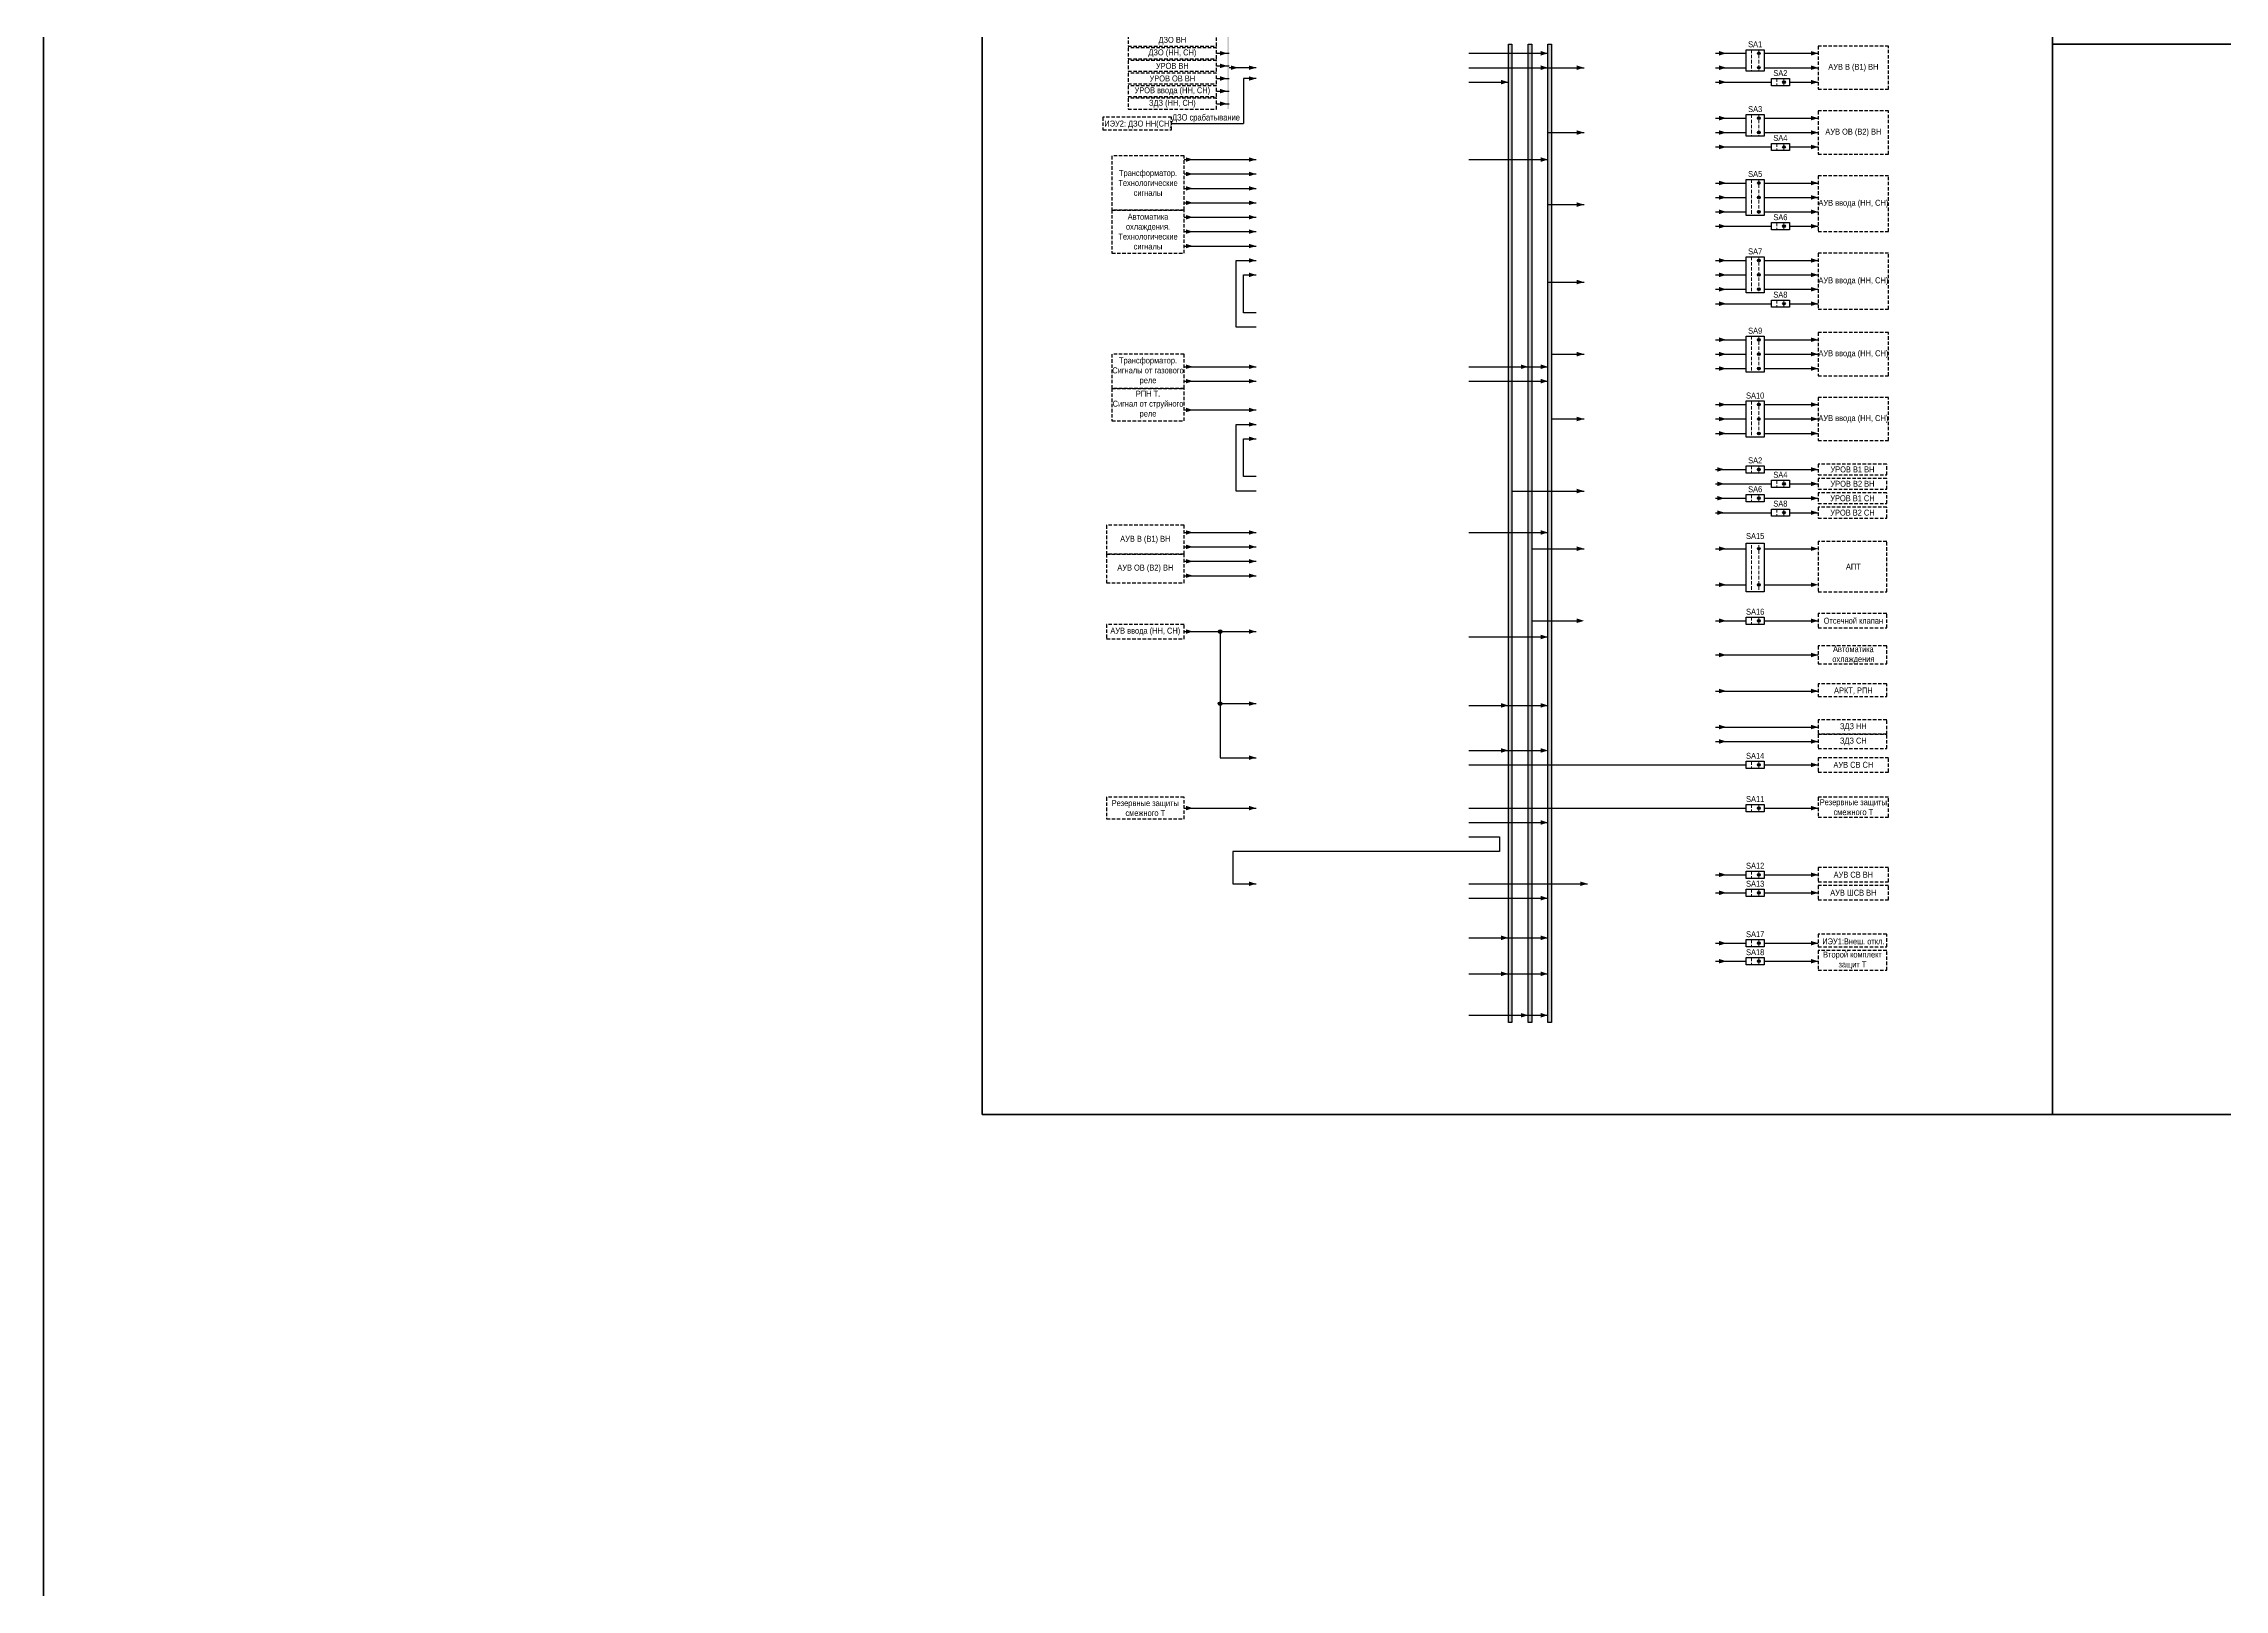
# Model space of a CAD drawing. Header units: millimetres. Extents: x 25558 to 49929, y 1902 to 19390.
# Drawn here: x 25558 to 26768, y 16881 to 17739 of the extents above; entities that cross this region are included whole.
import ezdxf

# ---------------------------------------------------------------- set-up
doc = ezdxf.new("R2010")
doc.units = ezdxf.units.MM
doc.linetypes.add('штриховая2', pattern=[9.525, 6.35, -3.175])
for name, color, linetype, lineweight in [('Основная', 7, 'Continuous', 30), ('Отключение_включение', 1, 'Continuous', 30), ('Тонкая', 7, 'Continuous', 5), ('Цепи внешние', 84, 'Continuous', 30), ('Цепи внутренние', 5, 'Continuous', 30), ('Штриховая', 7, 'штриховая2', 20)]:
    doc.layers.add(name, color=color, linetype=linetype, lineweight=lineweight)
doc.styles.add('Narrow', font='ARIALN.TTF')

msp = doc.modelspace()

# ---------------------------------------------------------------- hatches: boundary and pattern name
h = msp.add_hatch(color=1)
h.dxf.hatch_style = 1
h.paths.add_polyline_path([(26215, 17703), (26216, 17703), (26216, 17751), (26215, 17751)])
at = {"layer": 'Отключение_включение'}
h = msp.add_hatch(color=256, dxfattribs=at)
h.dxf.hatch_style = 1
h.paths.add_polyline_path([(26395, 17739), (26393, 17739), (26393, 17196), (26395, 17196)])
at = {"layer": 'Тонкая', "lineweight": 25, "ltscale": 0.25}
h = msp.add_hatch(color=256, dxfattribs=at)
edge = h.paths.add_edge_path()
edge.add_arc((26510, 17734), 0.75, 0, 360)
h = msp.add_hatch(color=256, dxfattribs=at)
edge = h.paths.add_edge_path()
edge.add_arc((26510, 17726), 0.75, 0, 360)
h = msp.add_hatch(color=256, dxfattribs=at)
edge = h.paths.add_edge_path()
edge.add_arc((26524, 17718), 0.75, 0, 360)
h = msp.add_hatch(color=256, dxfattribs=at)
edge = h.paths.add_edge_path()
edge.add_arc((26510, 17698), 0.75, 0, 360)
h = msp.add_hatch(color=256, dxfattribs=at)
edge = h.paths.add_edge_path()
edge.add_arc((26510, 17690), 0.75, 0, 360)
h = msp.add_hatch(color=256, dxfattribs=at)
edge = h.paths.add_edge_path()
edge.add_arc((26524, 17682), 0.75, 0, 360)
h = msp.add_hatch(color=256, dxfattribs=at)
edge = h.paths.add_edge_path()
edge.add_arc((26510, 17662), 0.75, 0, 360)
h = msp.add_hatch(color=256, dxfattribs=at)
edge = h.paths.add_edge_path()
edge.add_arc((26510, 17654), 0.75, 0, 360)
h = msp.add_hatch(color=256, dxfattribs=at)
edge = h.paths.add_edge_path()
edge.add_arc((26510, 17646), 0.75, 0, 360)
h = msp.add_hatch(color=256, dxfattribs=at)
edge = h.paths.add_edge_path()
edge.add_arc((26524, 17638), 0.75, 0, 360)
h = msp.add_hatch(color=256, dxfattribs=at)
edge = h.paths.add_edge_path()
edge.add_arc((26510, 17619), 0.75, 0, 360)
h = msp.add_hatch(color=256, dxfattribs=at)
edge = h.paths.add_edge_path()
edge.add_arc((26510, 17611), 0.75, 0, 360)
h = msp.add_hatch(color=256, dxfattribs=at)
edge = h.paths.add_edge_path()
edge.add_arc((26510, 17603), 0.75, 0, 360)
h = msp.add_hatch(color=256, dxfattribs=at)
edge = h.paths.add_edge_path()
edge.add_arc((26524, 17595), 0.75, 0, 360)
h = msp.add_hatch(color=256, dxfattribs=at)
edge = h.paths.add_edge_path()
edge.add_arc((26510, 17575), 0.75, 0, 360)
h = msp.add_hatch(color=256, dxfattribs=at)
edge = h.paths.add_edge_path()
edge.add_arc((26510, 17567), 0.75, 0, 360)
h = msp.add_hatch(color=256, dxfattribs=at)
edge = h.paths.add_edge_path()
edge.add_arc((26510, 17559), 0.75, 0, 360)
h = msp.add_hatch(color=256, dxfattribs=at)
edge = h.paths.add_edge_path()
edge.add_arc((26510, 17539), 0.75, 0, 360)
h = msp.add_hatch(color=256, dxfattribs=at)
edge = h.paths.add_edge_path()
edge.add_arc((26510, 17531), 0.75, 0, 360)
h = msp.add_hatch(color=256, dxfattribs=at)
edge = h.paths.add_edge_path()
edge.add_arc((26510, 17523), 0.75, 0, 360)
h = msp.add_hatch(color=256, dxfattribs=at)
edge = h.paths.add_edge_path()
edge.add_arc((26510, 17503), 0.75, 0, 360)
h = msp.add_hatch(color=256, dxfattribs=at)
edge = h.paths.add_edge_path()
edge.add_arc((26524, 17495), 0.75, 0, 360)
h = msp.add_hatch(color=256, dxfattribs=at)
edge = h.paths.add_edge_path()
edge.add_arc((26510, 17487), 0.75, 0, 360)
h = msp.add_hatch(color=256, dxfattribs=at)
edge = h.paths.add_edge_path()
edge.add_arc((26524, 17479), 0.75, 0, 360)
h = msp.add_hatch(color=256, dxfattribs=at)
edge = h.paths.add_edge_path()
edge.add_arc((26510, 17459), 0.75, 0, 360)
h = msp.add_hatch(color=256, dxfattribs=at)
edge = h.paths.add_edge_path()
edge.add_arc((26510, 17439), 0.75, 0, 360)
h = msp.add_hatch(color=256, dxfattribs=at)
edge = h.paths.add_edge_path()
edge.add_arc((26510, 17419), 0.75, 0, 360)
h = msp.add_hatch(color=256, dxfattribs=at)
edge = h.paths.add_edge_path()
edge.add_arc((26510, 17339), 0.75, 0, 360)
h = msp.add_hatch(color=256, dxfattribs=at)
edge = h.paths.add_edge_path()
edge.add_arc((26510, 17315), 0.75, 0, 360)
h = msp.add_hatch(color=256, dxfattribs=at)
edge = h.paths.add_edge_path()
edge.add_arc((26510, 17278), 0.75, 0, 360)
h = msp.add_hatch(color=256, dxfattribs=at)
edge = h.paths.add_edge_path()
edge.add_arc((26510, 17268), 0.75, 0, 360)
h = msp.add_hatch(color=256, dxfattribs=at)
edge = h.paths.add_edge_path()
edge.add_arc((26510, 17240), 0.75, 0, 360)
h = msp.add_hatch(color=256, dxfattribs=at)
edge = h.paths.add_edge_path()
edge.add_arc((26510, 17230), 0.75, 0, 360)
at = {"layer": 'Цепи внешние', "ltscale": 0.3}
h = msp.add_hatch(color=256, dxfattribs=at)
h.dxf.hatch_style = 1
h.paths.add_polyline_path([(26212, 17413, 1), (26210, 17413, 1)])
h = msp.add_hatch(color=256, dxfattribs=at)
h.dxf.hatch_style = 1
h.paths.add_polyline_path([(26212, 17373, 1), (26210, 17373, 1)])
at = {"layer": 'Цепи внутренние', "ltscale": 0.3}
h = msp.add_hatch(color=256, dxfattribs=at)
h.dxf.hatch_style = 1
h.paths.add_polyline_path([(26373, 17739), (26371, 17739), (26371, 17196), (26373, 17196)])
h = msp.add_hatch(color=256, dxfattribs=at)
h.dxf.hatch_style = 1
h.paths.add_polyline_path([(26384, 17739), (26382, 17739), (26382, 17196), (26384, 17196)])

# ---------------------------------------------------------------- linework, layer by layer
at = {"layer": 'Основная'}
for points in [[(26503, 17736), (26513, 17736), (26513, 17724), (26503, 17724)], [(26517, 17720), (26527, 17720), (26527, 17716), (26517, 17716)], [(26503, 17700), (26513, 17700), (26513, 17688), (26503, 17688)], [(26517, 17684), (26527, 17684), (26527, 17680), (26517, 17680)], [(26503, 17664), (26513, 17664), (26513, 17644), (26503, 17644)], [(26517, 17640), (26527, 17640), (26527, 17636), (26517, 17636)], [(26503, 17621), (26513, 17621), (26513, 17601), (26503, 17601)], [(26517, 17597), (26527, 17597), (26527, 17593), (26517, 17593)], [(26503, 17577), (26513, 17577), (26513, 17557), (26503, 17557)], [(26503, 17541), (26513, 17541), (26513, 17521), (26503, 17521)], [(26503, 17505), (26513, 17505), (26513, 17501), (26503, 17501)], [(26517, 17497), (26527, 17497), (26527, 17493), (26517, 17493)], [(26503, 17489), (26513, 17489), (26513, 17485), (26503, 17485)], [(26517, 17481), (26527, 17481), (26527, 17477), (26517, 17477)], [(26503, 17462), (26513, 17462), (26513, 17435), (26503, 17435)], [(26503, 17421), (26513, 17421), (26513, 17417), (26503, 17417)], [(26503, 17341), (26513, 17341), (26513, 17337), (26503, 17337)], [(26503, 17317), (26513, 17317), (26513, 17313), (26503, 17313)], [(26503, 17280), (26513, 17280), (26513, 17276), (26503, 17276)], [(26503, 17270), (26513, 17270), (26513, 17266), (26503, 17266)], [(26503, 17242), (26513, 17242), (26513, 17238), (26503, 17238)], [(26503, 17232), (26513, 17232), (26513, 17228), (26503, 17228)]]:
    msp.add_lwpolyline(points, close=True, dxfattribs=at)
at = {"layer": 'Отключение_включение'}
for p, q in [((26209, 17734), (26216, 17734)), ((26349, 17734), (26393, 17734)), ((26486, 17734), (26503, 17734)), ((26513, 17734), (26543, 17734)), ((26209, 17727), (26216, 17727)), ((26349, 17726), (26393, 17726)), ((26393, 17726), (26413, 17726)), ((26209, 17720), (26216, 17720)), ((26209, 17713), (26216, 17713)), ((26224, 17720), (26224, 17695)), ((26209, 17706), (26216, 17706)), ((26486, 17698), (26503, 17698)), ((26513, 17698), (26543, 17698)), ((26184, 17695), (26224, 17695)), ((26393, 17690), (26413, 17690)), ((26349, 17675), (26393, 17675)), ((26486, 17662), (26503, 17662)), ((26513, 17662), (26543, 17662)), ((26393, 17650), (26413, 17650)), ((26486, 17619), (26503, 17619)), ((26513, 17619), (26543, 17619)), ((26393, 17607), (26413, 17607)), ((26395, 17567), (26413, 17567)), ((26486, 17575), (26503, 17575)), ((26513, 17575), (26543, 17575)), ((26349, 17560), (26393, 17560)), ((26349, 17552), (26393, 17552)), ((26395, 17531), (26413, 17531)), ((26486, 17539), (26503, 17539)), ((26513, 17539), (26543, 17539)), ((26349, 17468), (26393, 17468)), ((26349, 17410), (26393, 17410)), ((26349, 17372), (26393, 17372)), ((26349, 17347), (26392, 17347)), ((26349, 17339), (26406, 17339)), ((26406, 17339), (26503, 17339)), ((26513, 17339), (26543, 17339)), ((26349, 17315), (26503, 17315)), ((26513, 17315), (26543, 17315)), ((26349, 17307), (26393, 17307)), ((26349, 17273), (26415, 17273)), ((26486, 17278), (26503, 17278)), ((26513, 17278), (26543, 17278)), ((26349, 17265), (26393, 17265)), ((26486, 17268), (26503, 17268)), ((26513, 17268), (26543, 17268)), ((26349, 17243), (26393, 17243)), ((26486, 17240), (26503, 17240)), ((26513, 17240), (26543, 17240)), ((26486, 17230), (26503, 17230)), ((26513, 17230), (26543, 17230)), ((26349, 17223), (26393, 17223)), ((26349, 17200), (26393, 17200))]:
    msp.add_line(p, q, dxfattribs=at)
for points in [[(26215, 17734, 0, 2.5, 0), (26211, 17734, 0, 0, 0)], [(26393, 17734, 0, 2.5, 0), (26389, 17734, 0, 0, 0)], [(26492, 17734, 0, 2.5, 0), (26488, 17734, 0, 0, 0)], [(26543, 17734, 0, 2.5, 0), (26539, 17734, 0, 0, 0)], [(26215, 17727, 0, 2.5, 0), (26211, 17727, 0, 0, 0)], [(26215, 17720, 0, 2.5, 0), (26211, 17720, 0, 0, 0)], [(26221, 17726, 0, 2.5, 0), (26217, 17726, 0, 0, 0)], [(26231, 17726, 0, 2.5, 0), (26227, 17726, 0, 0, 0)], [(26231, 17720, 0, 2.5, 0), (26227, 17720, 0, 0, 0)], [(26393, 17726, 0, 2.5, 0), (26389, 17726, 0, 0, 0)], [(26413, 17726, 0, 2.5, 0), (26409, 17726, 0, 0, 0)], [(26215, 17713, 0, 2.5, 0), (26211, 17713, 0, 0, 0)], [(26215, 17706, 0, 2.5, 0), (26211, 17706, 0, 0, 0)], [(26492, 17698, 0, 2.5, 0), (26488, 17698, 0, 0, 0)], [(26543, 17698, 0, 2.5, 0), (26539, 17698, 0, 0, 0)], [(26413, 17690, 0, 2.5, 0), (26409, 17690, 0, 0, 0)], [(26393, 17675, 0, 2.5, 0), (26389, 17675, 0, 0, 0)], [(26492, 17662, 0, 2.5, 0), (26488, 17662, 0, 0, 0)], [(26543, 17662, 0, 2.5, 0), (26539, 17662, 0, 0, 0)], [(26413, 17650, 0, 2.5, 0), (26409, 17650, 0, 0, 0)], [(26492, 17619, 0, 2.5, 0), (26488, 17619, 0, 0, 0)], [(26543, 17619, 0, 2.5, 0), (26539, 17619, 0, 0, 0)], [(26413, 17607, 0, 2.5, 0), (26409, 17607, 0, 0, 0)], [(26492, 17575, 0, 2.5, 0), (26488, 17575, 0, 0, 0)], [(26543, 17575, 0, 2.5, 0), (26539, 17575, 0, 0, 0)], [(26413, 17567, 0, 2.5, 0), (26409, 17567, 0, 0, 0)], [(26382, 17560, 0, 2.5, 0), (26378, 17560, 0, 0, 0)], [(26393, 17560, 0, 2.5, 0), (26389, 17560, 0, 0, 0)], [(26393, 17552, 0, 2.5, 0), (26389, 17552, 0, 0, 0)], [(26492, 17539, 0, 2.5, 0), (26488, 17539, 0, 0, 0)], [(26543, 17539, 0, 2.5, 0), (26539, 17539, 0, 0, 0)], [(26413, 17531, 0, 2.5, 0), (26409, 17531, 0, 0, 0)], [(26393, 17468, 0, 2.5, 0), (26389, 17468, 0, 0, 0)], [(26393, 17410, 0, 2.5, 0), (26389, 17410, 0, 0, 0)], [(26371, 17372, 0, 2.5, 0), (26367, 17372, 0, 0, 0)], [(26393, 17372, 0, 2.5, 0), (26389, 17372, 0, 0, 0)], [(26371, 17347, 0, 2.5, 0), (26367, 17347, 0, 0, 0)], [(26393, 17347, 0, 2.5, 0), (26389, 17347, 0, 0, 0)], [(26543, 17339, 0, 2.5, 0), (26539, 17339, 0, 0, 0)], [(26543, 17315, 0, 2.5, 0), (26539, 17315, 0, 0, 0)], [(26393, 17307, 0, 2.5, 0), (26389, 17307, 0, 0, 0)], [(26415, 17273, 0, 2.5, 0), (26411, 17273, 0, 0, 0)], [(26492, 17278, 0, 2.5, 0), (26488, 17278, 0, 0, 0)], [(26543, 17278, 0, 2.5, 0), (26539, 17278, 0, 0, 0)], [(26393, 17265, 0, 2.5, 0), (26389, 17265, 0, 0, 0)], [(26492, 17268, 0, 2.5, 0), (26488, 17268, 0, 0, 0)], [(26543, 17268, 0, 2.5, 0), (26539, 17268, 0, 0, 0)], [(26371, 17243, 0, 2.5, 0), (26367, 17243, 0, 0, 0)], [(26393, 17243, 0, 2.5, 0), (26389, 17243, 0, 0, 0)], [(26492, 17240, 0, 2.5, 0), (26488, 17240, 0, 0, 0)], [(26543, 17240, 0, 2.5, 0), (26539, 17240, 0, 0, 0)], [(26492, 17230, 0, 2.5, 0), (26488, 17230, 0, 0, 0)], [(26543, 17230, 0, 2.5, 0), (26539, 17230, 0, 0, 0)], [(26371, 17223, 0, 2.5, 0), (26367, 17223, 0, 0, 0)], [(26393, 17223, 0, 2.5, 0), (26389, 17223, 0, 0, 0)], [(26382, 17200, 0, 2.5, 0), (26378, 17200, 0, 0, 0)], [(26393, 17200, 0, 2.5, 0), (26389, 17200, 0, 0, 0)]]:
    msp.add_lwpolyline(points, format="xyseb", dxfattribs=at)
msp.add_lwpolyline([(26393, 17739), (26395, 17739), (26395, 17196), (26393, 17196)], close=True, dxfattribs=at)
for points in [[(26231, 17726), (26216, 17726)], [(26231, 17720), (26224, 17720)]]:
    msp.add_lwpolyline(points, dxfattribs=at)
at = {"layer": 'Тонкая', "lineweight": 50}
msp.add_lwpolyline([(25558, 19390), (32565, 19390), (32565, 14208), (25558, 14208)], close=True, dxfattribs=at)
at = {"layer": 'Тонкая', "color": 3, "lineweight": 50}
for points in [[(26673, 17145), (26079, 17145), (26079, 17985), (26673, 17985)], [(27093, 17739), (27093, 17145), (26673, 17145), (26673, 17739)]]:
    msp.add_lwpolyline(points, close=True, dxfattribs=at)
at = {"layer": 'Тонкая', "lineweight": 25, "ltscale": 0.25}
for centre in [(26510, 17734), (26510, 17726), (26524, 17718), (26510, 17698), (26510, 17690), (26524, 17682), (26510, 17662), (26510, 17654), (26510, 17646), (26524, 17638), (26510, 17619), (26510, 17611), (26510, 17603), (26524, 17595), (26510, 17575), (26510, 17567), (26510, 17559), (26510, 17539), (26510, 17531), (26510, 17523), (26510, 17503), (26524, 17495), (26510, 17487), (26524, 17479), (26510, 17459), (26510, 17439), (26510, 17419), (26510, 17339), (26510, 17315), (26510, 17278), (26510, 17268), (26510, 17240), (26510, 17230)]:
    msp.add_circle(centre, 0.75, dxfattribs=at)
at = {"layer": 'Цепи внешние', "ltscale": 0.3}
for p, q in [((26486, 17726), (26503, 17726)), ((26513, 17726), (26543, 17726)), ((26486, 17718), (26517, 17718)), ((26527, 17718), (26543, 17718)), ((26486, 17690), (26503, 17690)), ((26513, 17690), (26543, 17690)), ((26191, 17675), (26231, 17675)), ((26486, 17682), (26517, 17682)), ((26527, 17682), (26543, 17682)), ((26191, 17667), (26231, 17667)), ((26191, 17659), (26231, 17659)), ((26191, 17651), (26231, 17651)), ((26486, 17654), (26503, 17654)), ((26513, 17654), (26543, 17654)), ((26191, 17643), (26231, 17643)), ((26486, 17646), (26503, 17646)), ((26486, 17638), (26517, 17638)), ((26513, 17646), (26543, 17646)), ((26527, 17638), (26543, 17638)), ((26191, 17635), (26231, 17635)), ((26191, 17627), (26231, 17627)), ((26486, 17611), (26503, 17611)), ((26486, 17603), (26503, 17603)), ((26513, 17611), (26543, 17611)), ((26513, 17603), (26543, 17603)), ((26486, 17595), (26517, 17595)), ((26527, 17595), (26543, 17595)), ((26486, 17567), (26503, 17567)), ((26513, 17567), (26543, 17567)), ((26191, 17560), (26231, 17560)), ((26191, 17552), (26231, 17552)), ((26486, 17559), (26503, 17559)), ((26513, 17559), (26543, 17559)), ((26191, 17536), (26231, 17536)), ((26486, 17531), (26503, 17531)), ((26513, 17531), (26543, 17531)), ((26486, 17523), (26503, 17523)), ((26513, 17523), (26543, 17523)), ((26191, 17468), (26231, 17468)), ((26191, 17460), (26231, 17460)), ((26191, 17452), (26231, 17452)), ((26191, 17444), (26231, 17444)), ((26191, 17413), (26231, 17413)), ((26211, 17413), (26211, 17343)), ((26211, 17373), (26231, 17373)), ((26211, 17343), (26231, 17343)), ((26191, 17315), (26231, 17315))]:
    msp.add_line(p, q, dxfattribs=at)
at = {"layer": 'Цепи внешние'}
for p, q in [((26486, 17503), (26503, 17503)), ((26513, 17503), (26543, 17503)), ((26486, 17495), (26517, 17495)), ((26527, 17495), (26543, 17495)), ((26486, 17487), (26503, 17487)), ((26486, 17479), (26517, 17479)), ((26513, 17487), (26543, 17487)), ((26527, 17479), (26543, 17479)), ((26486, 17459), (26503, 17459)), ((26513, 17459), (26539, 17459)), ((26486, 17439), (26503, 17439)), ((26513, 17439), (26539, 17439)), ((26486, 17419), (26503, 17419)), ((26513, 17419), (26543, 17419)), ((26486, 17380), (26543, 17380)), ((26486, 17360), (26543, 17360)), ((26486, 17352), (26543, 17352))]:
    msp.add_line(p, q, dxfattribs=at)
at = {"layer": 'Цепи внешние', "linetype": 'штриховая2', "ltscale": 0.3}
for points in [[(26209, 17744), (26160, 17744), (26160, 17738), (26209, 17738)], [(26209, 17737), (26160, 17737), (26160, 17731), (26209, 17731)], [(26582, 17738), (26543, 17738), (26543, 17714), (26582, 17714)], [(26209, 17730), (26160, 17730), (26160, 17724), (26209, 17724)], [(26209, 17723), (26160, 17723), (26160, 17717), (26209, 17717)], [(26209, 17716), (26160, 17716), (26160, 17710), (26209, 17710)], [(26209, 17709), (26160, 17709), (26160, 17703), (26209, 17703)], [(26582, 17702), (26543, 17702), (26543, 17678), (26582, 17678)], [(26191, 17677), (26151, 17677), (26151, 17647), (26191, 17647)], [(26582, 17666), (26543, 17666), (26543, 17635), (26582, 17635)], [(26191, 17647), (26151, 17647), (26151, 17623), (26191, 17623)], [(26582, 17623), (26543, 17623), (26543, 17592), (26582, 17592)], [(26582, 17579), (26543, 17579), (26543, 17555), (26582, 17555)], [(26191, 17567), (26151, 17567), (26151, 17548), (26191, 17548)], [(26191, 17548), (26151, 17548), (26151, 17530), (26191, 17530)], [(26582, 17543), (26543, 17543), (26543, 17519), (26582, 17519)], [(26581, 17506), (26543, 17506), (26543, 17500), (26581, 17500)], [(26581, 17498), (26543, 17498), (26543, 17492), (26581, 17492)], [(26581, 17490), (26543, 17490), (26543, 17484), (26581, 17484)], [(26581, 17482), (26543, 17482), (26543, 17476), (26581, 17476)], [(26191, 17472), (26148, 17472), (26148, 17456), (26191, 17456)], [(26191, 17456), (26148, 17456), (26148, 17440), (26191, 17440)], [(26581, 17463), (26543, 17463), (26543, 17435), (26581, 17435)], [(26581, 17423), (26543, 17423), (26543, 17415), (26581, 17415)], [(26191, 17417), (26148, 17417), (26148, 17409), (26191, 17409)], [(26581, 17405), (26543, 17405), (26543, 17395), (26581, 17395)], [(26581, 17384), (26543, 17384), (26543, 17377), (26581, 17377)], [(26581, 17364), (26543, 17364), (26543, 17356), (26581, 17356)], [(26581, 17356), (26543, 17356), (26543, 17348), (26581, 17348)], [(26582, 17343), (26543, 17343), (26543, 17335), (26582, 17335)], [(26191, 17321), (26148, 17321), (26148, 17309), (26191, 17309)], [(26582, 17321), (26543, 17321), (26543, 17310), (26582, 17310)], [(26582, 17282), (26543, 17282), (26543, 17274), (26582, 17274)], [(26582, 17272), (26543, 17272), (26543, 17264), (26582, 17264)], [(26581, 17236), (26543, 17236), (26543, 17225), (26581, 17225)]]:
    msp.add_lwpolyline(points, close=True, dxfattribs=at)
at = {"layer": 'Цепи внешние', "ltscale": 0.3}
for points in [[(26492, 17726, 0, 2.5, 0), (26488, 17726, 0, 0, 0)], [(26543, 17726, 0, 2.5, 0), (26539, 17726, 0, 0, 0)], [(26492, 17718, 0, 2.5, 0), (26488, 17718, 0, 0, 0)], [(26543, 17718, 0, 2.5, 0), (26539, 17718, 0, 0, 0)], [(26492, 17690, 0, 2.5, 0), (26488, 17690, 0, 0, 0)], [(26543, 17690, 0, 2.5, 0), (26539, 17690, 0, 0, 0)], [(26196, 17675, 0, 2.5, 0), (26192, 17675, 0, 0, 0)], [(26231, 17675, 0, 2.5, 0), (26227, 17675, 0, 0, 0)], [(26492, 17682, 0, 2.5, 0), (26488, 17682, 0, 0, 0)], [(26543, 17682, 0, 2.5, 0), (26539, 17682, 0, 0, 0)], [(26196, 17667, 0, 2.5, 0), (26192, 17667, 0, 0, 0)], [(26231, 17667, 0, 2.5, 0), (26227, 17667, 0, 0, 0)], [(26196, 17659, 0, 2.5, 0), (26192, 17659, 0, 0, 0)], [(26196, 17651, 0, 2.5, 0), (26192, 17651, 0, 0, 0)], [(26231, 17659, 0, 2.5, 0), (26227, 17659, 0, 0, 0)], [(26231, 17651, 0, 2.5, 0), (26227, 17651, 0, 0, 0)], [(26492, 17654, 0, 2.5, 0), (26488, 17654, 0, 0, 0)], [(26543, 17654, 0, 2.5, 0), (26539, 17654, 0, 0, 0)], [(26196, 17643, 0, 2.5, 0), (26192, 17643, 0, 0, 0)], [(26196, 17635, 0, 2.5, 0), (26192, 17635, 0, 0, 0)], [(26231, 17643, 0, 2.5, 0), (26227, 17643, 0, 0, 0)], [(26231, 17635, 0, 2.5, 0), (26227, 17635, 0, 0, 0)], [(26492, 17646, 0, 2.5, 0), (26488, 17646, 0, 0, 0)], [(26492, 17638, 0, 2.5, 0), (26488, 17638, 0, 0, 0)], [(26543, 17646, 0, 2.5, 0), (26539, 17646, 0, 0, 0)], [(26543, 17638, 0, 2.5, 0), (26539, 17638, 0, 0, 0)], [(26196, 17627, 0, 2.5, 0), (26192, 17627, 0, 0, 0)], [(26231, 17627, 0, 2.5, 0), (26227, 17627, 0, 0, 0)], [(26492, 17611, 0, 2.5, 0), (26488, 17611, 0, 0, 0)], [(26543, 17611, 0, 2.5, 0), (26539, 17611, 0, 0, 0)], [(26492, 17603, 0, 2.5, 0), (26488, 17603, 0, 0, 0)], [(26543, 17603, 0, 2.5, 0), (26539, 17603, 0, 0, 0)], [(26492, 17595, 0, 2.5, 0), (26488, 17595, 0, 0, 0)], [(26543, 17595, 0, 2.5, 0), (26539, 17595, 0, 0, 0)], [(26492, 17567, 0, 2.5, 0), (26488, 17567, 0, 0, 0)], [(26543, 17567, 0, 2.5, 0), (26539, 17567, 0, 0, 0)], [(26196, 17560, 0, 2.5, 0), (26192, 17560, 0, 0, 0)], [(26196, 17552, 0, 2.5, 0), (26192, 17552, 0, 0, 0)], [(26231, 17560, 0, 2.5, 0), (26227, 17560, 0, 0, 0)], [(26231, 17552, 0, 2.5, 0), (26227, 17552, 0, 0, 0)], [(26492, 17559, 0, 2.5, 0), (26488, 17559, 0, 0, 0)], [(26543, 17559, 0, 2.5, 0), (26539, 17559, 0, 0, 0)], [(26196, 17536, 0, 2.5, 0), (26192, 17536, 0, 0, 0)], [(26231, 17536, 0, 2.5, 0), (26227, 17536, 0, 0, 0)], [(26492, 17531, 0, 2.5, 0), (26488, 17531, 0, 0, 0)], [(26543, 17531, 0, 2.5, 0), (26539, 17531, 0, 0, 0)], [(26492, 17523, 0, 2.5, 0), (26488, 17523, 0, 0, 0)], [(26543, 17523, 0, 2.5, 0), (26539, 17523, 0, 0, 0)], [(26491, 17503, 0, 2.5, 0), (26487, 17503, 0, 0, 0)], [(26543, 17503, 0, 2.5, 0), (26539, 17503, 0, 0, 0)], [(26491, 17495, 0, 2.5, 0), (26487, 17495, 0, 0, 0)], [(26543, 17495, 0, 2.5, 0), (26539, 17495, 0, 0, 0)], [(26491, 17487, 0, 2.5, 0), (26487, 17487, 0, 0, 0)], [(26491, 17479, 0, 2.5, 0), (26487, 17479, 0, 0, 0)], [(26543, 17487, 0, 2.5, 0), (26539, 17487, 0, 0, 0)], [(26543, 17479, 0, 2.5, 0), (26539, 17479, 0, 0, 0)], [(26196, 17468, 0, 2.5, 0), (26192, 17468, 0, 0, 0)], [(26231, 17468, 0, 2.5, 0), (26227, 17468, 0, 0, 0)], [(26196, 17460, 0, 2.5, 0), (26192, 17460, 0, 0, 0)], [(26231, 17460, 0, 2.5, 0), (26227, 17460, 0, 0, 0)], [(26196, 17452, 0, 2.5, 0), (26192, 17452, 0, 0, 0)], [(26196, 17444, 0, 2.5, 0), (26192, 17444, 0, 0, 0)], [(26231, 17452, 0, 2.5, 0), (26227, 17452, 0, 0, 0)], [(26231, 17444, 0, 2.5, 0), (26227, 17444, 0, 0, 0)], [(26196, 17413, 0, 2.5, 0), (26192, 17413, 0, 0, 0)], [(26231, 17413, 0, 2.5, 0), (26227, 17413, 0, 0, 0)], [(26231, 17373, 0, 2.5, 0), (26227, 17373, 0, 0, 0)], [(26231, 17343, 0, 2.5, 0), (26227, 17343, 0, 0, 0)], [(26196, 17315, 0, 2.5, 0), (26192, 17315, 0, 0, 0)], [(26231, 17315, 0, 2.5, 0), (26227, 17315, 0, 0, 0)]]:
    msp.add_lwpolyline(points, format="xyseb", dxfattribs=at)
at = {"layer": 'Цепи внешние'}
for points in [[(26492, 17459, 0, 2.5, 0), (26488, 17459, 0, 0, 0)], [(26543, 17459, 0, 2.5, 0), (26539, 17459, 0, 0, 0)], [(26492, 17439, 0, 2.5, 0), (26488, 17439, 0, 0, 0)], [(26543, 17439, 0, 2.5, 0), (26539, 17439, 0, 0, 0)], [(26492, 17419, 0, 2.5, 0), (26488, 17419, 0, 0, 0)], [(26543, 17419, 0, 2.5, 0), (26539, 17419, 0, 0, 0)], [(26492, 17400, 0, 2.5, 0), (26488, 17400, 0, 0, 0)], [(26543, 17400, 0, 2.5, 0), (26539, 17400, 0, 0, 0)], [(26492, 17380, 0, 2.5, 0), (26488, 17380, 0, 0, 0)], [(26543, 17380, 0, 2.5, 0), (26539, 17380, 0, 0, 0)], [(26492, 17360, 0, 2.5, 0), (26488, 17360, 0, 0, 0)], [(26543, 17360, 0, 2.5, 0), (26539, 17360, 0, 0, 0)], [(26492, 17352, 0, 2.5, 0), (26488, 17352, 0, 0, 0)], [(26543, 17352, 0, 2.5, 0), (26539, 17352, 0, 0, 0)]]:
    msp.add_lwpolyline(points, format="xyseb", dxfattribs=at)
msp.add_lwpolyline([(26486, 17400), (26543, 17400)], dxfattribs=at)
at = {"layer": 'Цепи внешние', "ltscale": 0.3}
for centre in [(26211, 17413), (26211, 17373)]:
    msp.add_circle(centre, 1, dxfattribs=at)
at = {"layer": 'Цепи внутренние', "ltscale": 0.3}
for p, q in [((26349, 17718), (26371, 17718)), ((26220, 17582), (26220, 17619)), ((26220, 17619), (26231, 17619)), ((26224, 17590), (26224, 17611)), ((26224, 17611), (26231, 17611)), ((26231, 17590), (26224, 17590)), ((26231, 17582), (26220, 17582)), ((26220, 17491), (26220, 17528)), ((26220, 17528), (26231, 17528)), ((26224, 17499), (26224, 17520)), ((26224, 17520), (26231, 17520)), ((26231, 17491), (26220, 17491)), ((26231, 17499), (26224, 17499)), ((26373, 17491), (26413, 17491)), ((26384, 17459), (26413, 17459)), ((26384, 17419), (26412, 17419)), ((26349, 17299), (26366, 17299)), ((26366, 17299), (26366, 17291)), ((26366, 17291), (26218, 17291)), ((26218, 17291), (26218, 17273)), ((26218, 17273), (26231, 17273))]:
    msp.add_line(p, q, dxfattribs=at)
for points in [[(26371, 17739), (26373, 17739), (26373, 17196), (26371, 17196)], [(26382, 17739), (26384, 17739), (26384, 17196), (26382, 17196)]]:
    msp.add_lwpolyline(points, close=True, dxfattribs=at)
for points in [[(26371, 17718, 0, 2.5, 0), (26367, 17718, 0, 0, 0)], [(26231, 17619, 0, 2.5, 0), (26227, 17619, 0, 0, 0)], [(26231, 17611, 0, 2.5, 0), (26227, 17611, 0, 0, 0)], [(26231, 17528, 0, 2.5, 0), (26227, 17528, 0, 0, 0)], [(26231, 17520, 0, 2.5, 0), (26227, 17520, 0, 0, 0)], [(26413, 17491, 0, 2.5, 0), (26409, 17491, 0, 0, 0)], [(26413, 17459, 0, 2.5, 0), (26409, 17459, 0, 0, 0)], [(26413, 17419, 0, 2.5, 0), (26409, 17419, 0, 0, 0)], [(26231, 17273, 0, 2.5, 0), (26227, 17273, 0, 0, 0)]]:
    msp.add_lwpolyline(points, format="xyseb", dxfattribs=at)
at = {"layer": 'Цепи внутренние', "linetype": 'штриховая2', "ltscale": 0.3}
for points in [[(26184, 17698.5), (26146, 17698.5), (26146, 17691.5), (26184, 17691.5)], [(26581, 17245), (26543, 17245), (26543, 17238), (26581, 17238)]]:
    msp.add_lwpolyline(points, close=True, dxfattribs=at)
at = {"layer": 'Штриховая', "ltscale": 0.3}
for p, q in [((26506, 17736), (26506, 17724)), ((26510, 17736), (26510, 17724)), ((26520, 17720), (26520, 17716)), ((26524, 17720), (26524, 17716)), ((26506, 17700), (26506, 17688)), ((26510, 17700), (26510, 17688)), ((26520, 17684), (26520, 17680)), ((26524, 17684), (26524, 17680)), ((26506, 17664), (26506, 17644)), ((26510, 17664), (26510, 17644)), ((26520, 17640), (26520, 17636)), ((26524, 17640), (26524, 17636)), ((26506, 17621), (26506, 17601)), ((26510, 17621), (26510, 17601)), ((26520, 17597), (26520, 17593)), ((26524, 17597), (26524, 17593)), ((26506, 17577), (26506, 17557)), ((26510, 17577), (26510, 17557)), ((26506, 17541), (26506, 17521)), ((26510, 17541), (26510, 17521)), ((26506, 17505), (26506, 17501)), ((26510, 17505), (26510, 17501)), ((26520, 17497), (26520, 17493)), ((26524, 17497), (26524, 17493)), ((26506, 17489), (26506, 17485)), ((26510, 17489), (26510, 17485)), ((26520, 17481), (26520, 17477)), ((26524, 17481), (26524, 17477)), ((26506, 17461), (26506, 17436)), ((26510, 17461), (26510, 17436)), ((26506, 17421), (26506, 17417)), ((26510, 17421), (26510, 17417)), ((26506, 17341), (26506, 17337)), ((26510, 17341), (26510, 17337)), ((26506, 17317), (26506, 17313)), ((26510, 17317), (26510, 17313)), ((26506, 17280), (26506, 17276)), ((26510, 17280), (26510, 17276)), ((26506, 17270), (26506, 17266)), ((26510, 17270), (26510, 17266)), ((26506, 17242), (26506, 17238)), ((26510, 17242), (26510, 17238)), ((26506, 17232), (26506, 17228)), ((26510, 17232), (26510, 17228))]:
    msp.add_line(p, q, dxfattribs=at)

# ---------------------------------------------------------------- texts
at = {"layer": 'Основная', "style": 'Narrow'}
for s, insert, char_height, width, attachment_point in [('ДЗО (НН, СН)', (26184.5, 17734), 3.3, 49, 5), ('ДЗО ВН', (26184.5, 17741), 3.3, 49, 5), ('SA1', (26508, 17739), 3.3, 8.115, 5), ('УРОВ ОВ ВН', (26184.5, 17720), 3.3, 49, 5), ('УРОВ ВН', (26184.5, 17727), 3.3, 49, 5), ('SA2', (26522, 17723), 3.3, 8.825, 5), ('АУВ В (В1) ВН', (26562.5, 17726), 3.3, 39, 5), ('УРОВ ввода (НН, СН)', (26184.5, 17713), 3.3, 49, 5), ('ИЭУ2: ДЗО НН(СН)', (26165.5, 17694.5), 3.3, 39, 5), ('ЗДЗ (НН, СН)', (26184.5, 17706), 3.3, 49, 5), ('{\\C0;ДЗО срабатывание\\P} ', (26222, 17695), 3.5, 42.176, 6), ('SA3', (26508, 17703), 3.3, 8.115, 5), ('SA4', (26522, 17687), 3.3, 8.825, 5), ('АУВ ОВ (В2) ВН', (26562.5, 17690), 3.3, 39, 5), ('Трансформатор. Технологические сигналы', (26171, 17662), 3.3, 40, 5), ('SA5', (26508, 17667), 3.3, 8.115, 5), ('АУВ ввода (НН, СН)', (26562.5, 17650.5), 3.3, 39, 5), ('Автоматика охлаждения. \\PТехнологические сигналы ', (26171, 17635), 3.3, 40, 5), ('SA6', (26522, 17643), 3.3, 8.825, 5), ('SA7', (26508, 17624), 3.3, 8.115, 5), ('SA8', (26522, 17600), 3.3, 8.825, 5), ('АУВ ввода (НН, СН)', (26562.5, 17607.5), 3.3, 39, 5), ('SA9', (26508, 17580), 3.3, 39, 5), ('Трансформатор. Сигналы от газового реле', (26171, 17557.5), 3.3, 40, 5), ('АУВ ввода (НН, СН)', (26562.5, 17567), 3.3, 39, 5), ('РПН Т. \\PСигнал от струйного реле ', (26171, 17539), 3.3, 40, 5), ('SA10', (26508, 17544), 3.3, 39, 5), ('АУВ ввода (НН, СН)', (26562.5, 17531), 3.3, 39, 5), ('SA2', (26508, 17508), 3.3, 39, 5), ('УРОВ В1 ВН', (26562, 17503), 3.3, 38, 5), ('SA6', (26508, 17492), 3.3, 39, 5), ('SA4', (26522, 17500), 3.3, 39, 5), ('УРОВ В2 ВН', (26562, 17495), 3.3, 38, 5), ('SA8', (26522, 17484), 3.3, 39, 5), ('УРОВ В1 СН', (26562, 17487), 3.3, 38, 5), ('УРОВ В2 СН', (26562, 17479), 3.3, 38, 5), ('SA15', (26508, 17466), 3.3, 39, 5), ('АУВ В (В1) ВН', (26169.5, 17464), 3.3, 43, 5), ('АУВ ОВ (В2) ВН', (26169.5, 17448), 3.3, 43, 5), ('АПТ', (26562.5, 17449), 3.3, 39, 5), ('SA16', (26508, 17424), 3.3, 39, 5), ('Отсечной клапан', (26562.5, 17419), 3.3, 39, 5), ('АУВ ввода (НН, СН)', (26169.5, 17413), 3.3, 43, 5), ('Автоматика охлаждения', (26562.5, 17400), 3.3, 39, 5), ('АРКТ, РПН', (26562.5, 17380), 3.3, 39, 5), ('ЗДЗ НН', (26562.5, 17360), 3.3, 39, 5), ('SA14', (26508, 17344), 3.3, 39, 5), ('ЗДЗ СН', (26562.5, 17352), 3.3, 39, 5), ('АУВ СВ СН', (26562.5, 17339), 3.3, 39, 5), ('SA11', (26508, 17320), 3.3, 39, 5), ('Резервные защиты смежного Т', (26169.5, 17315), 3.3, 43, 5), ('Резервные защиты смежного Т', (26562.5, 17315.5), 3.3, 39, 5), ('SA12', (26508, 17283), 3.3, 39, 5), ('SA13', (26508, 17273), 3.3, 39, 5), ('АУВ СВ ВН', (26562.5, 17278), 3.3, 39, 5), ('АУВ ШСВ ВН', (26562.5, 17268), 3.3, 39, 5), ('SA17', (26508, 17245), 3.3, 39, 5), ('SA18', (26508, 17235), 3.3, 39, 5), ('ИЭУ1:Внеш. откл.', (26562.5, 17241), 3.3, 39, 5), ('Второй комплект защит Т', (26562, 17230.5), 3.3, 38, 5)]:
    msp.add_mtext(s, dxfattribs=dict(at, insert=insert, char_height=char_height, width=width, attachment_point=attachment_point))

doc.saveas('drawing.dxf')
